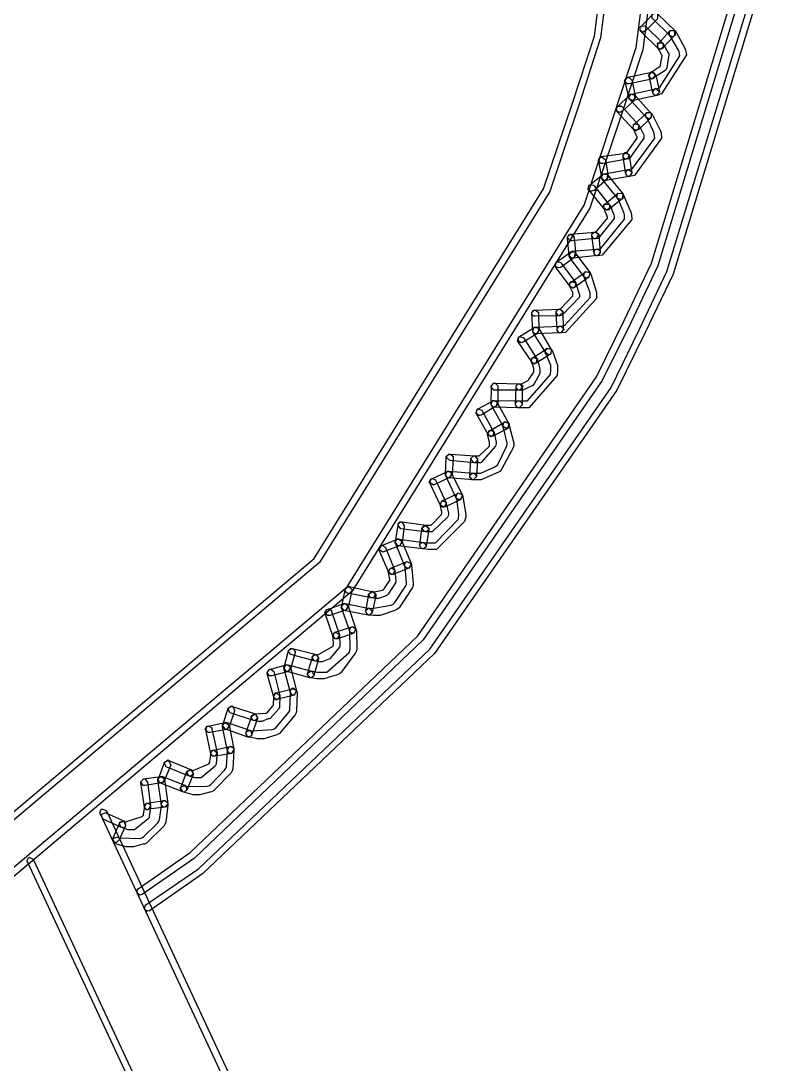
# Model space of a CAD drawing. Extents: x 0.54 to 10.46, y 0.74 to 7.76.
# Drawn here: x 9.8628 to 9.9406, y 4.4152 to 4.5242 of the extents above; entities that cross this region are included whole.
import ezdxf

# ---------------------------------------------------------------- set-up
doc = ezdxf.new("R2010")
doc.units = 0
doc.layers.get('0').update_dxf_attribs({"linetype": 'CONTINUOUS'})

msp = doc.modelspace()

# ---------------------------------------------------------------- linework, layer by layer
at = {"color": 0}
for points in [[(9.93261, 4.55946), (9.92774, 4.52115), (9.92529, 4.51378), (9.92219, 4.50461), (9.8974, 4.46463), (9.86139, 4.43425), (9.85275, 4.4299), (9.8476, 4.42736), (9.80279, 4.41444), (9.78787, 4.41444), (9.78787, 4.41444), (9.77642, 4.41444), (9.74588, 4.42068), (9.74214, 4.42188), (9.72874, 4.42632)], [(9.729, 4.42703), (9.74235, 4.42258), (9.75146, 4.41954), (9.79818, 4.41553), (9.84381, 4.42626), (9.85243, 4.43056), (9.861, 4.4349), (9.89686, 4.46506), (9.9216, 4.50493), (9.92464, 4.51406), (9.92703, 4.52138), (9.93192, 4.55946)], [(9.92806, 4.55946), (9.92333, 4.5224), (9.92101, 4.51525), (9.91803, 4.50635), (9.89399, 4.46761), (9.85906, 4.43821), (9.85069, 4.43397), (9.84571, 4.43147), (9.80231, 4.41894), (9.78787, 4.41894), (9.78787, 4.41894), (9.77675, 4.41894), (9.74718, 4.42503), (9.74354, 4.42622), (9.73058, 4.4305)], [(9.73085, 4.43115), (9.74376, 4.42686), (9.75261, 4.42393), (9.79785, 4.42008), (9.84201, 4.43039), (9.85037, 4.43457), (9.85867, 4.43875), (9.89344, 4.46804), (9.91738, 4.50662), (9.92036, 4.51546), (9.92269, 4.52257), (9.92736, 4.55946)], [(9.9406, 4.52968), (9.93088, 4.49772), (9.92796, 4.49164), (9.92503, 4.48562), (9.90597, 4.45811), (9.88178, 4.43511), (9.87625, 4.43126), (9.87625, 4.43126), (9.87608, 4.43121), (9.87608, 4.43121), (9.87608, 4.43121), (9.87597, 4.43121), (9.87576, 4.43137), (9.87576, 4.43137), (9.87571, 4.43143), (9.87582, 4.43186), (9.87587, 4.43186), (9.88135, 4.43565), (9.90549, 4.45856), (9.92443, 4.48589), (9.92736, 4.49192), (9.93024, 4.49799), (9.93994, 4.52983)]]:
    msp.add_lwpolyline(points, dxfattribs=at)
at = {"color": 9}
msp.add_lwpolyline([(9.93886, 4.53011), (9.92931, 4.49858), (9.92643, 4.49257), (9.9235, 4.4866), (9.90479, 4.45953), (9.88092, 4.43674), (9.87549, 4.43294), (9.87543, 4.43294), (9.87528, 4.43289), (9.87528, 4.43289), (9.87528, 4.43289), (9.87528, 4.43289), (9.875, 4.43306), (9.875, 4.43306), (9.87494, 4.43311), (9.875, 4.43354), (9.87506, 4.43354), (9.88049, 4.43733), (9.90424, 4.45996), (9.9229, 4.48699), (9.92578, 4.49289), (9.92865, 4.49886), (9.93815, 4.53022)], dxfattribs=at)
at = {"color": 0}
for points in [[(9.92774, 4.523), (9.92774, 4.523), (9.92751, 4.52311), (9.92751, 4.52311), (9.92746, 4.52317), (9.92746, 4.52354), (9.92751, 4.52354), (9.92876, 4.52485), (9.92876, 4.5249), (9.92919, 4.52496), (9.92925, 4.5249), (9.92925, 4.5249), (9.92925, 4.52442), (9.92925, 4.52436), (9.928, 4.52311), (9.92796, 4.52311), (9.92779, 4.523), (9.92774, 4.523)], [(9.93083, 4.52251), (9.93083, 4.52251), (9.93056, 4.52263), (9.93056, 4.52263), (9.92876, 4.52436), (9.92871, 4.52442), (9.92871, 4.52485), (9.92876, 4.52485), (9.92876, 4.5249), (9.92919, 4.52496), (9.92925, 4.5249), (9.9311, 4.52311), (9.9311, 4.52311), (9.9311, 4.52268), (9.9311, 4.52263), (9.93104, 4.52263), (9.93088, 4.52251), (9.93083, 4.52251)], [(9.92958, 4.52121), (9.92958, 4.52121), (9.92931, 4.52132), (9.92931, 4.52132), (9.92751, 4.52306), (9.92746, 4.52311), (9.92746, 4.52354), (9.92751, 4.52354), (9.92751, 4.5236), (9.92796, 4.52365), (9.928, 4.5236), (9.92985, 4.52181), (9.92985, 4.52181), (9.92985, 4.52138), (9.92985, 4.52132), (9.92979, 4.52132), (9.92964, 4.52121), (9.92958, 4.52121)], [(9.9291, 4.51639), (9.92899, 4.51639), (9.92876, 4.51665), (9.92876, 4.51665), (9.92876, 4.51676), (9.92899, 4.51708), (9.92904, 4.51708), (9.92947, 4.51719), (9.93158, 4.52051), (9.93153, 4.52094), (9.93147, 4.52111), (9.93067, 4.52246), (9.93056, 4.52257), (9.9305, 4.52263), (9.9305, 4.52306), (9.93056, 4.52306), (9.93056, 4.52311), (9.93104, 4.52317), (9.9311, 4.52311), (9.93121, 4.523), (9.93212, 4.52132), (9.93218, 4.52111), (9.93229, 4.52061), (9.92969, 4.51654), (9.92919, 4.51639), (9.92919, 4.51639), (9.9291, 4.51639), (9.9291, 4.51639)], [(9.92958, 4.52121), (9.92958, 4.52121), (9.92936, 4.52132), (9.92936, 4.52132), (9.92931, 4.52138), (9.92931, 4.52181), (9.92936, 4.52181), (9.93056, 4.52311), (9.93056, 4.52317), (9.93099, 4.52317), (9.93104, 4.52311), (9.93104, 4.52311), (9.93104, 4.52268), (9.93104, 4.52263), (9.92985, 4.52138), (9.92979, 4.52138), (9.92964, 4.52121), (9.92958, 4.52121)], [(9.92871, 4.51812), (9.9286, 4.51812), (9.92839, 4.51839), (9.92839, 4.51839), (9.92833, 4.51844), (9.9286, 4.51882), (9.92865, 4.51882), (9.92871, 4.51888), (9.92953, 4.51942), (9.92958, 4.51947), (9.92958, 4.51958), (9.92974, 4.52051), (9.92974, 4.52056), (9.92969, 4.52067), (9.92936, 4.52126), (9.92936, 4.52132), (9.92931, 4.52138), (9.92925, 4.52181), (9.92931, 4.52181), (9.92931, 4.52186), (9.92974, 4.52186), (9.92979, 4.52181), (9.92985, 4.52175), (9.93039, 4.52083), (9.93044, 4.52072), (9.93044, 4.52061), (9.93024, 4.51926), (9.93018, 4.5191), (9.93007, 4.51899), (9.92893, 4.51824), (9.92882, 4.51818), (9.92876, 4.51818), (9.92871, 4.51812), (9.92871, 4.51812)], [(9.92622, 4.51758), (9.92611, 4.51758), (9.92589, 4.51785), (9.92589, 4.51785), (9.92583, 4.5179), (9.92611, 4.51828), (9.92617, 4.51828), (9.92865, 4.51882), (9.92865, 4.51888), (9.92899, 4.51861), (9.92904, 4.51856), (9.92904, 4.51856), (9.92882, 4.51818), (9.92882, 4.51812), (9.92632, 4.51758), (9.92622, 4.51758)], [(9.92665, 4.51585), (9.92654, 4.51585), (9.92632, 4.516), (9.92632, 4.51606), (9.92589, 4.51779), (9.92583, 4.51785), (9.92611, 4.51824), (9.92617, 4.51824), (9.92617, 4.51824), (9.92626, 4.51824), (9.92626, 4.51824), (9.92632, 4.51824), (9.92654, 4.51801), (9.9266, 4.51796), (9.92697, 4.51622), (9.92697, 4.51622), (9.92676, 4.5159), (9.92671, 4.51585), (9.92665, 4.51585)], [(9.9291, 4.51639), (9.92899, 4.51639), (9.92876, 4.51665), (9.92876, 4.51665), (9.92839, 4.51839), (9.92839, 4.5185), (9.92865, 4.51882), (9.92871, 4.51882), (9.92876, 4.51882), (9.92882, 4.51882), (9.92904, 4.51856), (9.9291, 4.5185), (9.92947, 4.51676), (9.92947, 4.51671), (9.92919, 4.51644), (9.92919, 4.51639), (9.92919, 4.51639), (9.9291, 4.51639), (9.9291, 4.51639)], [(9.92665, 4.51585), (9.92654, 4.51585), (9.92632, 4.51606), (9.92632, 4.51611), (9.92626, 4.51617), (9.92649, 4.5165), (9.92654, 4.5165), (9.92904, 4.51708), (9.92904, 4.51714), (9.92942, 4.51682), (9.92947, 4.51676), (9.92947, 4.51671), (9.92919, 4.51644), (9.92919, 4.51639), (9.92671, 4.51585), (9.92665, 4.51585)], [(9.92535, 4.5146), (9.92535, 4.5146), (9.92507, 4.51471), (9.92507, 4.51471), (9.92503, 4.51476), (9.92503, 4.51519), (9.92507, 4.51519), (9.92637, 4.51644), (9.92637, 4.5165), (9.92681, 4.51644), (9.92686, 4.51639), (9.92686, 4.51639), (9.92686, 4.51594), (9.92686, 4.5159), (9.92557, 4.51471), (9.92551, 4.51471), (9.92535, 4.5146), (9.92535, 4.5146)], [(9.92833, 4.51394), (9.92833, 4.51394), (9.92811, 4.51406), (9.92811, 4.51406), (9.92637, 4.51594), (9.92632, 4.516), (9.92632, 4.51644), (9.92637, 4.51644), (9.92637, 4.5165), (9.92686, 4.51644), (9.92692, 4.51639), (9.9286, 4.51449), (9.9286, 4.51449), (9.9286, 4.51411), (9.9286, 4.51406), (9.92854, 4.51406), (9.92839, 4.51394), (9.92833, 4.51394)], [(9.92703, 4.51269), (9.92703, 4.51269), (9.92676, 4.51281), (9.92676, 4.51281), (9.92503, 4.51471), (9.92497, 4.51476), (9.92503, 4.51519), (9.92507, 4.51519), (9.92507, 4.51525), (9.92551, 4.51525), (9.92557, 4.51519), (9.92731, 4.51329), (9.92731, 4.51329), (9.92725, 4.51286), (9.92725, 4.51281), (9.92719, 4.51281), (9.92703, 4.51269), (9.92703, 4.51269)], [(9.92626, 4.50792), (9.92617, 4.50792), (9.92594, 4.50819), (9.92594, 4.50819), (9.92589, 4.50825), (9.92617, 4.50863), (9.92622, 4.50863), (9.92665, 4.50874), (9.92899, 4.51193), (9.92893, 4.51237), (9.92888, 4.51253), (9.92822, 4.51394), (9.92811, 4.51406), (9.92806, 4.51411), (9.92806, 4.51454), (9.92811, 4.51454), (9.92811, 4.5146), (9.92854, 4.5146), (9.9286, 4.51454), (9.92871, 4.51443), (9.92958, 4.51269), (9.92964, 4.51247), (9.92969, 4.51193), (9.92686, 4.50803), (9.92632, 4.50792), (9.92626, 4.50792)], [(9.92703, 4.51275), (9.92692, 4.51275), (9.92676, 4.51286), (9.92676, 4.51286), (9.92671, 4.51292), (9.92676, 4.51335), (9.92681, 4.51335), (9.92811, 4.51454), (9.92811, 4.5146), (9.92854, 4.5146), (9.9286, 4.51454), (9.9286, 4.51454), (9.9286, 4.51411), (9.9286, 4.51406), (9.92731, 4.51281), (9.92725, 4.51281), (9.92708, 4.51275), (9.92703, 4.51275)], [(9.926, 4.50971), (9.92589, 4.50971), (9.92567, 4.50993), (9.92567, 4.50999), (9.92563, 4.51004), (9.92589, 4.51042), (9.92594, 4.51042), (9.92611, 4.51047), (9.92714, 4.51193), (9.92714, 4.5121), (9.92708, 4.51215), (9.92681, 4.51275), (9.92676, 4.51281), (9.92671, 4.51286), (9.92676, 4.51335), (9.92681, 4.51335), (9.92681, 4.5134), (9.92725, 4.51335), (9.92731, 4.51329), (9.92736, 4.51324), (9.92779, 4.51232), (9.92785, 4.51221), (9.92785, 4.51193), (9.92632, 4.50976), (9.92606, 4.50971), (9.926, 4.50971)], [(9.92378, 4.50749), (9.92367, 4.50749), (9.92344, 4.50776), (9.92344, 4.50782), (9.92313, 4.5095), (9.92307, 4.50956), (9.92333, 4.50993), (9.92339, 4.50993), (9.92339, 4.50993), (9.92344, 4.50993), (9.92344, 4.50993), (9.9235, 4.50993), (9.92378, 4.50971), (9.92383, 4.50965), (9.9241, 4.50792), (9.9241, 4.50782), (9.92383, 4.50754), (9.92383, 4.50749), (9.92378, 4.50749)], [(9.92344, 4.50928), (9.92333, 4.50928), (9.92313, 4.5096), (9.92313, 4.5096), (9.92313, 4.50971), (9.92329, 4.50999), (9.92339, 4.50999), (9.92594, 4.51036), (9.926, 4.51042), (9.92632, 4.51019), (9.92632, 4.5101), (9.92632, 4.5101), (9.92611, 4.50971), (9.92606, 4.50971), (9.92356, 4.50928), (9.92344, 4.50928)], [(9.92626, 4.50792), (9.92617, 4.50792), (9.92594, 4.50819), (9.92594, 4.50819), (9.92567, 4.50993), (9.92563, 4.50999), (9.92583, 4.51036), (9.92589, 4.51036), (9.92589, 4.51036), (9.926, 4.51036), (9.926, 4.51036), (9.92606, 4.51036), (9.92632, 4.51019), (9.92632, 4.5101), (9.9266, 4.50831), (9.9266, 4.50831), (9.92637, 4.50797), (9.92632, 4.50792), (9.92626, 4.50792)], [(9.92378, 4.50749), (9.92367, 4.50749), (9.92344, 4.50776), (9.92344, 4.50782), (9.92339, 4.50786), (9.92361, 4.50819), (9.92372, 4.50819), (9.92622, 4.50863), (9.92622, 4.50863), (9.9266, 4.5084), (9.9266, 4.50831), (9.9266, 4.50831), (9.92637, 4.50792), (9.92632, 4.50792), (9.92383, 4.50749), (9.92378, 4.50749)], [(9.92236, 4.5064), (9.92225, 4.5064), (9.9221, 4.50651), (9.9221, 4.50651), (9.92204, 4.50657), (9.9221, 4.507), (9.92215, 4.507), (9.92356, 4.50814), (9.92356, 4.50819), (9.92399, 4.50814), (9.92404, 4.50808), (9.92404, 4.50808), (9.92399, 4.50765), (9.92399, 4.5076), (9.92264, 4.50646), (9.92258, 4.50646), (9.92242, 4.5064), (9.92236, 4.5064)], [(9.9254, 4.50553), (9.9254, 4.50553), (9.92507, 4.50564), (9.92507, 4.50564), (9.9235, 4.50765), (9.92344, 4.50771), (9.9235, 4.50814), (9.92356, 4.50814), (9.92356, 4.50819), (9.92399, 4.50814), (9.92404, 4.50808), (9.92567, 4.50608), (9.92567, 4.50608), (9.92563, 4.50564), (9.92563, 4.50558), (9.92557, 4.50558), (9.9254, 4.50553), (9.9254, 4.50553)], [(9.92399, 4.50439), (9.92399, 4.50439), (9.92372, 4.5045), (9.92372, 4.5045), (9.9221, 4.50651), (9.92204, 4.50657), (9.9221, 4.507), (9.92215, 4.507), (9.92215, 4.50706), (9.92258, 4.507), (9.92264, 4.50694), (9.92426, 4.50493), (9.92426, 4.50493), (9.92421, 4.5045), (9.92421, 4.50444), (9.92415, 4.50444), (9.92399, 4.50439), (9.92399, 4.50439)], [(9.92296, 4.49962), (9.92285, 4.49962), (9.92264, 4.49989), (9.92264, 4.49994), (9.92258, 4.5), (9.92279, 4.50032), (9.9229, 4.50032), (9.92333, 4.50038), (9.92583, 4.50347), (9.92583, 4.5039), (9.92578, 4.50407), (9.92518, 4.50553), (9.92507, 4.50564), (9.92503, 4.50569), (9.92507, 4.50613), (9.92513, 4.50613), (9.92513, 4.50618), (9.92557, 4.50613), (9.92563, 4.50608), (9.92572, 4.50597), (9.92649, 4.50418), (9.92654, 4.50396), (9.9266, 4.50342), (9.9235, 4.49972), (9.92301, 4.49962), (9.92296, 4.49962)], [(9.92399, 4.50439), (9.92399, 4.50439), (9.92372, 4.50456), (9.92372, 4.50456), (9.92367, 4.50461), (9.92372, 4.50504), (9.92378, 4.50504), (9.92513, 4.50613), (9.92513, 4.50618), (9.92557, 4.50613), (9.92563, 4.50608), (9.92563, 4.50608), (9.92557, 4.50564), (9.92557, 4.50558), (9.92421, 4.5045), (9.92415, 4.5045), (9.92399, 4.50439), (9.92399, 4.50439)], [(9.92275, 4.50142), (9.92264, 4.50142), (9.92242, 4.50168), (9.92242, 4.50174), (9.92242, 4.50185), (9.92258, 4.50211), (9.92269, 4.50211), (9.9229, 4.50217), (9.92404, 4.50358), (9.92404, 4.50375), (9.92399, 4.50385), (9.92372, 4.50444), (9.92372, 4.5045), (9.92367, 4.50456), (9.92367, 4.50499), (9.92372, 4.50499), (9.92372, 4.50504), (9.92421, 4.50499), (9.92426, 4.50493), (9.92432, 4.50489), (9.92469, 4.5039), (9.92475, 4.50379), (9.92475, 4.50353), (9.92307, 4.50146), (9.92279, 4.50142), (9.92275, 4.50142)], [(9.92025, 4.50119), (9.92014, 4.50119), (9.91986, 4.50151), (9.91986, 4.50151), (9.91986, 4.50163), (9.92014, 4.5019), (9.92019, 4.5019), (9.92275, 4.50211), (9.92279, 4.50211), (9.92307, 4.50196), (9.92307, 4.50185), (9.92307, 4.50179), (9.92285, 4.50146), (9.92279, 4.50146), (9.92025, 4.50119)], [(9.92042, 4.4994), (9.92031, 4.4994), (9.92003, 4.49968), (9.92003, 4.49968), (9.91986, 4.50146), (9.91986, 4.50157), (9.92008, 4.50185), (9.92019, 4.50185), (9.92025, 4.50185), (9.92057, 4.50163), (9.92057, 4.50151), (9.92074, 4.49972), (9.92074, 4.49968), (9.92046, 4.4994), (9.92042, 4.4994)], [(9.92296, 4.49962), (9.92285, 4.49962), (9.92264, 4.49989), (9.92264, 4.49994), (9.92242, 4.50174), (9.92242, 4.50185), (9.92264, 4.50211), (9.92275, 4.50211), (9.92279, 4.50211), (9.92313, 4.50185), (9.92313, 4.50174), (9.92329, 4.5), (9.92329, 4.49994), (9.92301, 4.49968), (9.92301, 4.49962), (9.92296, 4.49962)], [(9.91894, 4.49837), (9.91894, 4.49837), (9.91868, 4.49849), (9.91868, 4.49849), (9.91862, 4.49854), (9.91868, 4.49897), (9.91872, 4.49897), (9.92019, 4.5), (9.92019, 4.50006), (9.92062, 4.5), (9.92068, 4.49994), (9.92068, 4.49994), (9.92057, 4.49951), (9.92057, 4.49946), (9.91917, 4.49843), (9.91911, 4.49843), (9.91894, 4.49837), (9.91894, 4.49837)], [(9.92042, 4.4994), (9.92031, 4.4994), (9.92008, 4.49962), (9.92008, 4.49968), (9.92003, 4.49972), (9.92031, 4.50011), (9.92036, 4.50011), (9.9229, 4.50032), (9.92296, 4.50032), (9.92301, 4.50032), (9.92329, 4.50017), (9.92329, 4.50006), (9.92329, 4.5), (9.92307, 4.49968), (9.92301, 4.49968), (9.92046, 4.4994), (9.92042, 4.4994)], [(9.92193, 4.49729), (9.92182, 4.49729), (9.9216, 4.49744), (9.9216, 4.49744), (9.92008, 4.49951), (9.92003, 4.49957), (9.92014, 4.5), (9.92019, 4.5), (9.92019, 4.50006), (9.92062, 4.5), (9.92068, 4.49994), (9.92219, 4.49789), (9.92219, 4.49789), (9.9221, 4.49744), (9.9221, 4.4974), (9.92204, 4.4974), (9.92193, 4.49729), (9.92193, 4.49729)], [(9.92042, 4.49625), (9.92042, 4.49625), (9.92014, 4.49642), (9.92014, 4.49642), (9.91862, 4.49849), (9.91857, 4.49854), (9.91868, 4.49897), (9.91872, 4.49897), (9.91872, 4.49903), (9.91917, 4.49892), (9.91922, 4.49886), (9.92074, 4.49681), (9.92074, 4.49681), (9.92062, 4.49636), (9.92062, 4.49631), (9.92062, 4.49631), (9.92046, 4.49625), (9.92042, 4.49625)], [(9.91911, 4.4916), (9.919, 4.4916), (9.91878, 4.49186), (9.91878, 4.49192), (9.91878, 4.49203), (9.919, 4.49229), (9.91911, 4.49229), (9.91954, 4.49235), (9.92225, 4.49528), (9.92225, 4.49571), (9.92219, 4.49588), (9.92165, 4.49735), (9.9216, 4.49744), (9.92156, 4.4975), (9.92165, 4.49794), (9.92171, 4.49794), (9.92171, 4.49799), (9.92215, 4.49794), (9.92219, 4.49789), (9.92231, 4.49772), (9.92285, 4.49593), (9.9229, 4.49571), (9.9229, 4.49517), (9.91965, 4.49164), (9.91911, 4.4916)], [(9.92046, 4.49625), (9.92046, 4.49625), (9.92014, 4.49642), (9.92014, 4.49642), (9.92008, 4.49647), (9.92019, 4.4969), (9.92025, 4.4969), (9.92171, 4.49794), (9.92171, 4.49799), (9.92215, 4.49789), (9.92219, 4.49783), (9.92219, 4.49783), (9.9221, 4.49744), (9.9221, 4.4974), (9.92062, 4.49636), (9.92057, 4.49636), (9.92046, 4.49625), (9.92046, 4.49625)], [(9.91906, 4.49338), (9.91894, 4.49338), (9.91868, 4.49371), (9.91868, 4.49371), (9.91868, 4.49382), (9.91889, 4.49408), (9.919, 4.49408), (9.91917, 4.49414), (9.92042, 4.49544), (9.92042, 4.49561), (9.92042, 4.49582), (9.92014, 4.49636), (9.92014, 4.49642), (9.92008, 4.49647), (9.92014, 4.4969), (9.92019, 4.4969), (9.92025, 4.49696), (9.92062, 4.49685), (9.92068, 4.49681), (9.92074, 4.49675), (9.92106, 4.49576), (9.92111, 4.49561), (9.92111, 4.49533), (9.91932, 4.49343), (9.91906, 4.49338)], [(9.91644, 4.49333), (9.91635, 4.49333), (9.91613, 4.49354), (9.91613, 4.4936), (9.91613, 4.49371), (9.91635, 4.49397), (9.91644, 4.49397), (9.91906, 4.49408), (9.91911, 4.49408), (9.91938, 4.49387), (9.91938, 4.49376), (9.91938, 4.49371), (9.91906, 4.49343), (9.91906, 4.49338), (9.9165, 4.49333), (9.91644, 4.49333)], [(9.91656, 4.49149), (9.91644, 4.49149), (9.91624, 4.49175), (9.91624, 4.49181), (9.91613, 4.4936), (9.91613, 4.49371), (9.91639, 4.49397), (9.9165, 4.49397), (9.91656, 4.49397), (9.91683, 4.49371), (9.91683, 4.4936), (9.91689, 4.49186), (9.91689, 4.49181), (9.91661, 4.49149), (9.91656, 4.49149)], [(9.91911, 4.4916), (9.919, 4.4916), (9.91878, 4.49186), (9.91878, 4.49192), (9.91868, 4.49371), (9.91868, 4.49382), (9.91894, 4.49408), (9.91906, 4.49408), (9.91911, 4.49408), (9.91938, 4.49382), (9.91938, 4.49371), (9.91943, 4.49197), (9.91943, 4.49192), (9.91917, 4.4916), (9.91911, 4.4916)], [(9.91504, 4.49056), (9.91504, 4.49056), (9.91476, 4.49072), (9.91476, 4.49072), (9.91471, 4.49078), (9.91482, 4.49121), (9.91487, 4.49121), (9.91639, 4.49214), (9.91639, 4.49219), (9.91683, 4.49208), (9.91689, 4.49203), (9.91689, 4.49203), (9.91678, 4.4916), (9.91672, 4.49154), (9.91525, 4.49061), (9.91521, 4.49061), (9.91504, 4.49056), (9.91504, 4.49056)], [(9.91656, 4.49149), (9.91644, 4.49149), (9.91624, 4.49175), (9.91624, 4.49181), (9.91624, 4.49192), (9.91644, 4.49219), (9.91656, 4.49219), (9.91911, 4.49229), (9.91917, 4.49229), (9.91943, 4.49203), (9.91949, 4.49197), (9.91949, 4.49192), (9.91917, 4.4916), (9.91911, 4.4916), (9.91656, 4.49149)], [(9.91792, 4.48931), (9.91792, 4.48931), (9.91764, 4.48947), (9.91764, 4.48947), (9.91629, 4.49164), (9.91624, 4.49169), (9.91635, 4.49214), (9.91639, 4.49214), (9.91639, 4.49219), (9.91683, 4.49208), (9.91689, 4.49203), (9.91818, 4.48986), (9.91818, 4.48986), (9.91812, 4.48942), (9.91812, 4.48936), (9.91808, 4.48936), (9.91792, 4.48931), (9.91792, 4.48931)], [(9.91639, 4.48833), (9.91639, 4.48833), (9.91613, 4.48856), (9.91613, 4.48856), (9.91471, 4.49067), (9.91465, 4.49072), (9.91476, 4.49115), (9.91482, 4.49115), (9.91482, 4.49121), (9.91525, 4.4911), (9.91531, 4.49104), (9.91667, 4.48888), (9.91667, 4.48888), (9.91661, 4.4885), (9.91661, 4.48844), (9.91656, 4.48844), (9.91639, 4.48833), (9.91639, 4.48833)], [(9.91487, 4.48378), (9.91476, 4.48378), (9.91465, 4.48378), (9.91444, 4.48406), (9.91444, 4.4841), (9.91444, 4.48421), (9.91465, 4.48449), (9.91476, 4.48449), (9.91487, 4.48449), (9.91569, 4.48449), (9.91808, 4.48725), (9.91812, 4.48768), (9.91812, 4.48817), (9.91764, 4.48936), (9.91758, 4.48947), (9.91754, 4.48953), (9.91764, 4.48996), (9.91769, 4.48996), (9.91775, 4.49001), (9.91812, 4.4899), (9.91818, 4.48986), (9.91829, 4.48969), (9.91883, 4.48822), (9.91883, 4.48768), (9.91878, 4.48714), (9.91585, 4.48378), (9.91487, 4.48378)], [(9.91639, 4.48839), (9.91639, 4.48839), (9.91613, 4.4885), (9.91613, 4.4885), (9.91607, 4.48856), (9.91618, 4.48899), (9.91624, 4.48899), (9.91775, 4.48996), (9.91775, 4.49001), (9.91812, 4.4899), (9.91818, 4.48986), (9.91818, 4.48986), (9.91812, 4.48942), (9.91808, 4.48936), (9.91661, 4.48844), (9.91656, 4.48844), (9.91639, 4.48839), (9.91639, 4.48839)], [(9.91487, 4.48562), (9.91482, 4.48562), (9.91471, 4.48562), (9.9145, 4.48589), (9.9145, 4.48594), (9.9145, 4.48606), (9.91471, 4.48628), (9.91482, 4.48628), (9.91487, 4.48628), (9.9151, 4.48628), (9.91581, 4.48665), (9.91585, 4.48671), (9.9159, 4.48682), (9.91635, 4.48747), (9.91635, 4.48768), (9.91635, 4.4879), (9.91613, 4.4885), (9.91613, 4.48856), (9.91607, 4.48861), (9.91618, 4.48899), (9.91624, 4.48899), (9.91624, 4.48904), (9.91667, 4.48893), (9.91672, 4.48888), (9.91672, 4.48882), (9.91699, 4.48779), (9.91699, 4.48768), (9.91699, 4.48736), (9.91644, 4.48633), (9.91635, 4.48622), (9.91624, 4.48611), (9.91521, 4.48562), (9.91487, 4.48562)], [(9.91222, 4.48383), (9.91211, 4.48383), (9.91189, 4.4841), (9.91189, 4.48415), (9.91194, 4.48594), (9.91194, 4.48606), (9.91217, 4.48633), (9.91228, 4.48633), (9.91233, 4.48633), (9.9126, 4.48606), (9.9126, 4.48594), (9.9126, 4.48415), (9.9126, 4.4841), (9.91228, 4.48383), (9.91222, 4.48383)], [(9.91482, 4.48562), (9.91228, 4.48562), (9.91217, 4.48562), (9.91189, 4.48594), (9.91189, 4.486), (9.91189, 4.48606), (9.91217, 4.48633), (9.91228, 4.48633), (9.91482, 4.48628), (9.91487, 4.48628), (9.91521, 4.48606), (9.91521, 4.48594), (9.91515, 4.48589), (9.91487, 4.48562), (9.91482, 4.48562)], [(9.91476, 4.48378), (9.91465, 4.48378), (9.91444, 4.48406), (9.91444, 4.4841), (9.9145, 4.48594), (9.9145, 4.48606), (9.91471, 4.48628), (9.91482, 4.48628), (9.91487, 4.48628), (9.91493, 4.48628), (9.91515, 4.48589), (9.91515, 4.48583), (9.91515, 4.4841), (9.91515, 4.48406), (9.91482, 4.48378), (9.91476, 4.48378)], [(9.91069, 4.48296), (9.9106, 4.48296), (9.91038, 4.48318), (9.91038, 4.48318), (9.91032, 4.48324), (9.91049, 4.48367), (9.91054, 4.48367), (9.91211, 4.48449), (9.91211, 4.48454), (9.91249, 4.48443), (9.91254, 4.48438), (9.91254, 4.48438), (9.91243, 4.48394), (9.91237, 4.48389), (9.91086, 4.48301), (9.91086, 4.48301), (9.91069, 4.48296), (9.91069, 4.48296)], [(9.91347, 4.48161), (9.91347, 4.48161), (9.91319, 4.48178), (9.91319, 4.48178), (9.91194, 4.484), (9.91189, 4.48406), (9.912, 4.48449), (9.91206, 4.48449), (9.91211, 4.48454), (9.91249, 4.48438), (9.91254, 4.48432), (9.91374, 4.4821), (9.91374, 4.4821), (9.91363, 4.48172), (9.91363, 4.48167), (9.91357, 4.48167), (9.91347, 4.48161), (9.91347, 4.48161)], [(9.91476, 4.48378), (9.91222, 4.48383), (9.91211, 4.48383), (9.91189, 4.4841), (9.91189, 4.48415), (9.91189, 4.48426), (9.91211, 4.48454), (9.91222, 4.48454), (9.91228, 4.48454), (9.91482, 4.48449), (9.91487, 4.48449), (9.91515, 4.48421), (9.91515, 4.4841), (9.91515, 4.48406), (9.91482, 4.48378), (9.91476, 4.48378)], [(9.91189, 4.48074), (9.91189, 4.48074), (9.91163, 4.4809), (9.91163, 4.4809), (9.91038, 4.48313), (9.91032, 4.48318), (9.91043, 4.48361), (9.91049, 4.48361), (9.91049, 4.48367), (9.91092, 4.48351), (9.91097, 4.48346), (9.91217, 4.48122), (9.91217, 4.48122), (9.91206, 4.48085), (9.91206, 4.48079), (9.912, 4.48079), (9.91189, 4.48074), (9.91189, 4.48074)], [(9.91032, 4.47624), (9.91032, 4.47624), (9.91004, 4.47624), (9.91, 4.47624), (9.90994, 4.47629), (9.90967, 4.47657), (9.90967, 4.47661), (9.90967, 4.47672), (9.90994, 4.47694), (9.91004, 4.47694), (9.91004, 4.47694), (9.91032, 4.47694), (9.91032, 4.47694), (9.91081, 4.47694), (9.91228, 4.4776), (9.91243, 4.47771), (9.9126, 4.47786), (9.91351, 4.47971), (9.91357, 4.47993), (9.91357, 4.48008), (9.91319, 4.48167), (9.91314, 4.48178), (9.91308, 4.48182), (9.91325, 4.48226), (9.91331, 4.48226), (9.91331, 4.48232), (9.91368, 4.48215), (9.91374, 4.4821), (9.91379, 4.48193), (9.91428, 4.48008), (9.91428, 4.47987), (9.91422, 4.47965), (9.91303, 4.47738), (9.91287, 4.47715), (9.91265, 4.47706), (9.91086, 4.47624), (9.91032, 4.47624)], [(9.91189, 4.48074), (9.91189, 4.48074), (9.91163, 4.48096), (9.91163, 4.48096), (9.91157, 4.48101), (9.91174, 4.48139), (9.91178, 4.48139), (9.91331, 4.48226), (9.91331, 4.48232), (9.91374, 4.48215), (9.91379, 4.4821), (9.91379, 4.4821), (9.91363, 4.48167), (9.91363, 4.48161), (9.91206, 4.48079), (9.91206, 4.48079), (9.91189, 4.48074), (9.91189, 4.48074)], [(9.91032, 4.47803), (9.91032, 4.47803), (9.9101, 4.47803), (9.9101, 4.47803), (9.91004, 4.47808), (9.90978, 4.4784), (9.90983, 4.4784), (9.90983, 4.47851), (9.91004, 4.47874), (9.91015, 4.47874), (9.91015, 4.47874), (9.91032, 4.47874), (9.91032, 4.47874), (9.91064, 4.47874), (9.91174, 4.47976), (9.91174, 4.48008), (9.91174, 4.48019), (9.91157, 4.48085), (9.91157, 4.4809), (9.91151, 4.48096), (9.91168, 4.48139), (9.91174, 4.48139), (9.91174, 4.48144), (9.91217, 4.48128), (9.91222, 4.48122), (9.91222, 4.48118), (9.91243, 4.48014), (9.91243, 4.48004), (9.91237, 4.47976), (9.91081, 4.47803), (9.91032, 4.47803)], [(9.90744, 4.47646), (9.90733, 4.47646), (9.90712, 4.47678), (9.90712, 4.47683), (9.90722, 4.47857), (9.90722, 4.47868), (9.9075, 4.47894), (9.90761, 4.47894), (9.90767, 4.47894), (9.90793, 4.47868), (9.90793, 4.47857), (9.90782, 4.47678), (9.90776, 4.47678), (9.9075, 4.47646), (9.90744, 4.47646)], [(9.91015, 4.47803), (9.9101, 4.47803), (9.90761, 4.47825), (9.90756, 4.47831), (9.90722, 4.47863), (9.90728, 4.47863), (9.90728, 4.47874), (9.9075, 4.47894), (9.90761, 4.47894), (9.90767, 4.47894), (9.91015, 4.47874), (9.91021, 4.47874), (9.91049, 4.4784), (9.91049, 4.47835), (9.91049, 4.47831), (9.91021, 4.47803), (9.91015, 4.47803)], [(9.91, 4.47624), (9.90989, 4.47624), (9.90967, 4.47657), (9.90967, 4.47661), (9.90978, 4.47835), (9.90978, 4.47846), (9.91004, 4.47874), (9.91015, 4.47874), (9.91021, 4.47874), (9.91049, 4.47846), (9.91049, 4.47835), (9.91038, 4.47657), (9.91032, 4.47657), (9.91004, 4.47624), (9.91, 4.47624)], [(9.90588, 4.47569), (9.90588, 4.47569), (9.90554, 4.47592), (9.90554, 4.47592), (9.90549, 4.47597), (9.90565, 4.47635), (9.90571, 4.47635), (9.90733, 4.47711), (9.90733, 4.47715), (9.90771, 4.477), (9.90776, 4.47694), (9.90776, 4.47694), (9.90767, 4.47657), (9.90761, 4.47651), (9.90603, 4.47575), (9.90597, 4.47575), (9.90588, 4.47569), (9.90588, 4.47569)], [(9.90858, 4.47418), (9.90847, 4.47418), (9.90826, 4.47433), (9.90826, 4.47433), (9.90717, 4.47667), (9.90712, 4.47672), (9.90728, 4.47711), (9.90733, 4.47711), (9.90739, 4.47715), (9.90771, 4.477), (9.90776, 4.47694), (9.90886, 4.47467), (9.90886, 4.47461), (9.90875, 4.47424), (9.90875, 4.47418), (9.90875, 4.47418), (9.90858, 4.47418), (9.90858, 4.47418)], [(9.91, 4.47624), (9.90744, 4.47646), (9.90733, 4.47646), (9.90712, 4.47678), (9.90712, 4.47683), (9.90712, 4.47689), (9.90733, 4.47715), (9.90744, 4.47715), (9.9075, 4.47715), (9.91004, 4.47694), (9.9101, 4.47694), (9.91038, 4.47667), (9.91038, 4.47657), (9.91032, 4.47657), (9.91004, 4.47624), (9.91, 4.47624)], [(9.9069, 4.47336), (9.9069, 4.47336), (9.90662, 4.47358), (9.90662, 4.47358), (9.90549, 4.47592), (9.90543, 4.47597), (9.9056, 4.47635), (9.90565, 4.47635), (9.90571, 4.4764), (9.90608, 4.47624), (9.90614, 4.47618), (9.90722, 4.47385), (9.90722, 4.47385), (9.90707, 4.47347), (9.90707, 4.47342), (9.90701, 4.47342), (9.9069, 4.47336), (9.9069, 4.47336)], [(9.90528, 4.46897), (9.90528, 4.46897), (9.90483, 4.46903), (9.90474, 4.46903), (9.90468, 4.46907), (9.9044, 4.4694), (9.90446, 4.4694), (9.90446, 4.46951), (9.90468, 4.46972), (9.90479, 4.46972), (9.90483, 4.46972), (9.90483, 4.46972), (9.90528, 4.46967), (9.90528, 4.46967), (9.90608, 4.46967), (9.90847, 4.47211), (9.90853, 4.4725), (9.90853, 4.47265), (9.90831, 4.47424), (9.90826, 4.47433), (9.90821, 4.47439), (9.90836, 4.47483), (9.90842, 4.47483), (9.90842, 4.47488), (9.90886, 4.47472), (9.9089, 4.47467), (9.90896, 4.4745), (9.90924, 4.4726), (9.90924, 4.47239), (9.90912, 4.4719), (9.90619, 4.46897), (9.90528, 4.46897)], [(9.90696, 4.47342), (9.90696, 4.47342), (9.90668, 4.47358), (9.90668, 4.47358), (9.90662, 4.47364), (9.90674, 4.47407), (9.90679, 4.47407), (9.90842, 4.47483), (9.90842, 4.47488), (9.90886, 4.47472), (9.9089, 4.47467), (9.9089, 4.47461), (9.90875, 4.47424), (9.90875, 4.47418), (9.90712, 4.47342), (9.90712, 4.47342), (9.90696, 4.47342), (9.90696, 4.47342)], [(9.90528, 4.47081), (9.90528, 4.47081), (9.90506, 4.47081), (9.905, 4.47081), (9.90494, 4.47086), (9.90468, 4.47119), (9.90474, 4.47119), (9.90474, 4.47131), (9.90494, 4.47151), (9.90506, 4.47151), (9.90506, 4.47151), (9.90533, 4.47151), (9.90533, 4.47151), (9.90565, 4.47151), (9.90668, 4.4726), (9.90674, 4.47276), (9.90674, 4.47287), (9.90662, 4.47353), (9.90662, 4.47358), (9.90657, 4.47364), (9.90674, 4.47401), (9.90679, 4.47401), (9.90679, 4.47407), (9.90717, 4.4739), (9.90722, 4.47385), (9.90722, 4.47379), (9.90744, 4.47276), (9.90744, 4.47265), (9.90739, 4.47239), (9.90576, 4.47081), (9.90528, 4.47081)], [(9.90224, 4.46935), (9.90218, 4.46935), (9.90213, 4.4694), (9.90192, 4.46972), (9.90192, 4.46978), (9.90218, 4.47151), (9.90218, 4.47163), (9.9024, 4.47185), (9.9025, 4.47185), (9.90256, 4.47185), (9.90256, 4.47185), (9.90283, 4.47146), (9.90283, 4.4714), (9.90261, 4.46967), (9.90256, 4.46967), (9.90229, 4.46935), (9.90224, 4.46935)], [(9.90506, 4.47081), (9.905, 4.47081), (9.90246, 4.47114), (9.9024, 4.47119), (9.90218, 4.47151), (9.90218, 4.47157), (9.90218, 4.47168), (9.9024, 4.47185), (9.9025, 4.47185), (9.90256, 4.47185), (9.90511, 4.47151), (9.90511, 4.47151), (9.90539, 4.47119), (9.90539, 4.47108), (9.90539, 4.47103), (9.90511, 4.47081), (9.90506, 4.47081)], [(9.90479, 4.46903), (9.90474, 4.46903), (9.90468, 4.46907), (9.9044, 4.4694), (9.90446, 4.4694), (9.90468, 4.47114), (9.90468, 4.47119), (9.90494, 4.47146), (9.90506, 4.47146), (9.90511, 4.47146), (9.90539, 4.47114), (9.90539, 4.47108), (9.90511, 4.46929), (9.90511, 4.46924), (9.90483, 4.46903), (9.90479, 4.46903)], [(9.90153, 4.46636), (9.90153, 4.46636), (9.90121, 4.46658), (9.90121, 4.46658), (9.90022, 4.46892), (9.90018, 4.46897), (9.90039, 4.4694), (9.90044, 4.4694), (9.9005, 4.46946), (9.90082, 4.46924), (9.90087, 4.46918), (9.90186, 4.46679), (9.90186, 4.46679), (9.90169, 4.46642), (9.90169, 4.46636), (9.90169, 4.46636), (9.90153, 4.46636), (9.90153, 4.46636)], [(9.90061, 4.46869), (9.90061, 4.46869), (9.90028, 4.46892), (9.90028, 4.46892), (9.90022, 4.46897), (9.90044, 4.4694), (9.9005, 4.4694), (9.90213, 4.47006), (9.90213, 4.47011), (9.90256, 4.46989), (9.90261, 4.46983), (9.90261, 4.46983), (9.9024, 4.46946), (9.9024, 4.4694), (9.90076, 4.46875), (9.90072, 4.46875), (9.90061, 4.46869), (9.90061, 4.46869)], [(9.90321, 4.46701), (9.9031, 4.46701), (9.90289, 4.46724), (9.90289, 4.46724), (9.90192, 4.46962), (9.90186, 4.46967), (9.90207, 4.47006), (9.90213, 4.47006), (9.90218, 4.47011), (9.9025, 4.46989), (9.90256, 4.46983), (9.90354, 4.4675), (9.90354, 4.46744), (9.90338, 4.46707), (9.90338, 4.46701), (9.90338, 4.46701), (9.90321, 4.46701), (9.90321, 4.46701)], [(9.90479, 4.46903), (9.90474, 4.46903), (9.90218, 4.46935), (9.90213, 4.4694), (9.90192, 4.46972), (9.90192, 4.46978), (9.90192, 4.46983), (9.90213, 4.47006), (9.90224, 4.47006), (9.90229, 4.47006), (9.90483, 4.46972), (9.90489, 4.46972), (9.90511, 4.46935), (9.90511, 4.46929), (9.90511, 4.46924), (9.90483, 4.46903), (9.90479, 4.46903)], [(9.89985, 4.46208), (9.89963, 4.46208), (9.89914, 4.46213), (9.89908, 4.46213), (9.89903, 4.46218), (9.89876, 4.46251), (9.89882, 4.46251), (9.89882, 4.46257), (9.89914, 4.46289), (9.89919, 4.46283), (9.89942, 4.46283), (9.90147, 4.46317), (9.90169, 4.46326), (9.90186, 4.46343), (9.903, 4.46517), (9.90306, 4.46533), (9.90306, 4.4655), (9.90294, 4.46712), (9.90289, 4.46724), (9.90283, 4.46729), (9.903, 4.46767), (9.90306, 4.46767), (9.9031, 4.46772), (9.90349, 4.46756), (9.90354, 4.4675), (9.9036, 4.46733), (9.90375, 4.46544), (9.90375, 4.46522), (9.90369, 4.465), (9.90229, 4.46289), (9.90207, 4.46272), (9.90186, 4.46262), (9.90033, 4.46208), (9.89985, 4.46208)], [(9.89985, 4.46386), (9.89985, 4.46386), (9.89942, 4.46392), (9.89942, 4.46392), (9.89931, 4.46392), (9.89908, 4.46431), (9.89914, 4.46431), (9.89914, 4.46436), (9.89953, 4.46463), (9.89958, 4.46457), (9.89968, 4.46457), (9.90056, 4.46474), (9.90067, 4.46479), (9.90072, 4.46485), (9.90126, 4.46565), (9.90132, 4.46571), (9.90132, 4.46582), (9.90121, 4.46647), (9.90121, 4.46653), (9.90115, 4.46658), (9.90136, 4.46701), (9.90142, 4.46701), (9.90142, 4.46707), (9.90181, 4.46685), (9.90186, 4.46679), (9.90186, 4.46674), (9.90196, 4.46571), (9.90196, 4.4656), (9.90192, 4.4655), (9.90115, 4.46431), (9.90104, 4.46419), (9.90093, 4.46414), (9.90013, 4.46386), (9.89985, 4.46386)], [(9.90158, 4.46636), (9.90147, 4.46636), (9.90126, 4.46658), (9.90126, 4.46658), (9.90121, 4.46664), (9.90136, 4.46701), (9.90142, 4.46701), (9.90306, 4.46767), (9.9031, 4.46772), (9.90349, 4.46756), (9.90354, 4.4675), (9.90354, 4.46744), (9.90338, 4.46712), (9.90338, 4.46707), (9.90169, 4.46636), (9.90169, 4.46636), (9.90158, 4.46636), (9.90158, 4.46636)], [(9.89665, 4.46262), (9.89654, 4.46262), (9.89649, 4.46268), (9.89626, 4.463), (9.89632, 4.46306), (9.89665, 4.46474), (9.89665, 4.46485), (9.89686, 4.46506), (9.89697, 4.46506), (9.89703, 4.46506), (9.89708, 4.46506), (9.89735, 4.46479), (9.89735, 4.46468), (9.89697, 4.46289), (9.89692, 4.46289), (9.89671, 4.46262), (9.89665, 4.46262)], [(9.89953, 4.46392), (9.89942, 4.46392), (9.89692, 4.46442), (9.89681, 4.46442), (9.89665, 4.46474), (9.89665, 4.46479), (9.89665, 4.46485), (9.89703, 4.46517), (9.89708, 4.46511), (9.89958, 4.46457), (9.89963, 4.46457), (9.89985, 4.46431), (9.89985, 4.46419), (9.89979, 4.46419), (9.89958, 4.46392), (9.89953, 4.46392)], [(9.89914, 4.46213), (9.89914, 4.46213), (9.89908, 4.46213), (9.89908, 4.46213), (9.89903, 4.46218), (9.89876, 4.46251), (9.89882, 4.46251), (9.89914, 4.46431), (9.89914, 4.46436), (9.89947, 4.46457), (9.89947, 4.46457), (9.89947, 4.46457), (9.89953, 4.46457), (9.89958, 4.46451), (9.89963, 4.46451), (9.89985, 4.46419), (9.89985, 4.46414), (9.89947, 4.4624), (9.89947, 4.46235), (9.89919, 4.46213), (9.89914, 4.46213)], [(9.89572, 4.45964), (9.89561, 4.45964), (9.8954, 4.45985), (9.8954, 4.45985), (9.89458, 4.46229), (9.89453, 4.46235), (9.89475, 4.46272), (9.89481, 4.46272), (9.89486, 4.46278), (9.89524, 4.46262), (9.89524, 4.46251), (9.89606, 4.46007), (9.89606, 4.46007), (9.89583, 4.45969), (9.89583, 4.45964), (9.89583, 4.45964), (9.89572, 4.45964), (9.89572, 4.45964)], [(9.89497, 4.46208), (9.89486, 4.46208), (9.89464, 4.46229), (9.89464, 4.46229), (9.89458, 4.46235), (9.89475, 4.46272), (9.89481, 4.46272), (9.89654, 4.46332), (9.89665, 4.46332), (9.89692, 4.46311), (9.89697, 4.46306), (9.89697, 4.46306), (9.89675, 4.46272), (9.89675, 4.46268), (9.89507, 4.46208), (9.89507, 4.46208), (9.89497, 4.46208), (9.89497, 4.46208)], [(9.89746, 4.46024), (9.89735, 4.46024), (9.89714, 4.46039), (9.89714, 4.46044), (9.89632, 4.46283), (9.89626, 4.46289), (9.89649, 4.46332), (9.89654, 4.46332), (9.89665, 4.46332), (9.89692, 4.46311), (9.89697, 4.46306), (9.89779, 4.46067), (9.89779, 4.46067), (9.89757, 4.46029), (9.89757, 4.46024), (9.89757, 4.46024), (9.89746, 4.46024), (9.89746, 4.46024)], [(9.89914, 4.46213), (9.89914, 4.46213), (9.89908, 4.46213), (9.89908, 4.46213), (9.89654, 4.46262), (9.89649, 4.46268), (9.89626, 4.463), (9.89632, 4.46306), (9.89632, 4.46317), (9.8966, 4.46332), (9.89671, 4.46332), (9.89919, 4.46283), (9.89925, 4.46283), (9.89947, 4.46246), (9.89947, 4.4624), (9.89947, 4.46235), (9.89919, 4.46213), (9.89914, 4.46213)], [(9.89399, 4.45546), (9.89372, 4.45546), (9.89307, 4.45557), (9.89301, 4.45557), (9.89296, 4.45562), (9.89268, 4.456), (9.89274, 4.456), (9.89274, 4.45606), (9.89307, 4.45628), (9.89307, 4.45628), (9.89307, 4.45628), (9.89318, 4.45628), (9.89318, 4.45628), (9.89324, 4.45628), (9.89378, 4.45617), (9.89399, 4.45617), (9.89475, 4.45617), (9.89708, 4.45822), (9.89719, 4.45856), (9.89719, 4.45871), (9.89714, 4.46029), (9.89714, 4.46044), (9.89708, 4.4605), (9.89729, 4.46089), (9.89735, 4.46089), (9.89746, 4.46089), (9.89774, 4.46072), (9.89779, 4.46067), (9.89785, 4.4605), (9.89789, 4.45861), (9.89785, 4.45839), (9.89774, 4.45817), (9.89621, 4.45611), (9.896, 4.45594), (9.89583, 4.45589), (9.89442, 4.45546), (9.89399, 4.45546)], [(9.89578, 4.45964), (9.89567, 4.45964), (9.89546, 4.4599), (9.89546, 4.4599), (9.8954, 4.45996), (9.89556, 4.46035), (9.89561, 4.46035), (9.89735, 4.46089), (9.89735, 4.46094), (9.89774, 4.46072), (9.89779, 4.46067), (9.89779, 4.46067), (9.89757, 4.46029), (9.89757, 4.46024), (9.89589, 4.45964), (9.89589, 4.45964), (9.89578, 4.45964), (9.89578, 4.45964)], [(9.89404, 4.45725), (9.89388, 4.45725), (9.8935, 4.45736), (9.89344, 4.45736), (9.89339, 4.45742), (9.89318, 4.45774), (9.89324, 4.45774), (9.89324, 4.45785), (9.89356, 4.45806), (9.89367, 4.45801), (9.89382, 4.45796), (9.8954, 4.45888), (9.89546, 4.45904), (9.89546, 4.45904), (9.8954, 4.45979), (9.8954, 4.45985), (9.89535, 4.4599), (9.89556, 4.46029), (9.89561, 4.46029), (9.89561, 4.46035), (9.896, 4.46013), (9.89606, 4.46007), (9.89606, 4.46001), (9.89611, 4.45899), (9.89611, 4.45888), (9.89606, 4.45876), (9.89518, 4.45768), (9.89507, 4.45757), (9.89497, 4.45751), (9.89426, 4.45725), (9.89404, 4.45725)], [(9.89063, 4.45622), (9.89063, 4.45622), (9.89051, 4.45622), (9.89051, 4.45622), (9.89046, 4.45628), (9.89025, 4.45665), (9.89031, 4.45665), (9.89074, 4.45839), (9.89074, 4.45844), (9.89094, 4.45865), (9.89106, 4.45865), (9.89106, 4.45865), (9.89111, 4.45865), (9.89117, 4.45861), (9.89122, 4.45861), (9.89144, 4.45833), (9.89144, 4.45822), (9.89094, 4.45649), (9.8909, 4.45649), (9.89068, 4.45622), (9.89063, 4.45622)], [(9.89356, 4.45731), (9.89356, 4.45731), (9.89344, 4.45736), (9.89344, 4.45736), (9.891, 4.45801), (9.89094, 4.45806), (9.89074, 4.45833), (9.89074, 4.45839), (9.89074, 4.45844), (9.89106, 4.45865), (9.89106, 4.45865), (9.89106, 4.45865), (9.89117, 4.45865), (9.89117, 4.45865), (9.89367, 4.45801), (9.89367, 4.45801), (9.89388, 4.45763), (9.89388, 4.45757), (9.89382, 4.45757), (9.89361, 4.45731), (9.89356, 4.45731)], [(9.89307, 4.45557), (9.89307, 4.45557), (9.89296, 4.45557), (9.89296, 4.45557), (9.8929, 4.45562), (9.89268, 4.456), (9.89274, 4.456), (9.89324, 4.45774), (9.89324, 4.45774), (9.89344, 4.45801), (9.89356, 4.45801), (9.89356, 4.45801), (9.89361, 4.45796), (9.89361, 4.45796), (9.89367, 4.45796), (9.89388, 4.45763), (9.89388, 4.45757), (9.89339, 4.45583), (9.89339, 4.45578), (9.89312, 4.45557), (9.89307, 4.45557)], [(9.88889, 4.45578), (9.88878, 4.45578), (9.88857, 4.45606), (9.88857, 4.45606), (9.88851, 4.45611), (9.88872, 4.45643), (9.88878, 4.45643), (9.89051, 4.45692), (9.89051, 4.45692), (9.89063, 4.45692), (9.89063, 4.45692), (9.89068, 4.45692), (9.8909, 4.45671), (9.89094, 4.45665), (9.89094, 4.45665), (9.89074, 4.45628), (9.89074, 4.45622), (9.889, 4.45578), (9.889, 4.45578), (9.88889, 4.45578), (9.88889, 4.45578)], [(9.88954, 4.45329), (9.88943, 4.45329), (9.88921, 4.4535), (9.88921, 4.45356), (9.88851, 4.456), (9.88851, 4.45611), (9.88872, 4.45643), (9.88878, 4.45643), (9.88878, 4.45643), (9.88883, 4.45649), (9.88883, 4.45649), (9.88889, 4.45649), (9.88917, 4.45628), (9.88921, 4.45622), (9.88986, 4.45372), (9.88986, 4.45372), (9.88971, 4.45335), (9.88965, 4.45335), (9.8896, 4.45335), (9.88954, 4.45329), (9.88954, 4.45329)], [(9.89128, 4.45378), (9.89117, 4.45378), (9.89094, 4.45404), (9.89094, 4.45404), (9.89031, 4.45649), (9.89025, 4.45654), (9.89046, 4.45692), (9.89051, 4.45692), (9.89051, 4.45692), (9.89063, 4.45692), (9.89063, 4.45692), (9.89068, 4.45692), (9.8909, 4.45671), (9.89094, 4.45665), (9.8916, 4.45421), (9.8916, 4.45421), (9.89139, 4.45383), (9.89139, 4.45378), (9.89139, 4.45378), (9.89128, 4.45378), (9.89128, 4.45378)], [(9.89307, 4.45557), (9.89307, 4.45557), (9.89296, 4.45557), (9.89296, 4.45557), (9.89051, 4.45628), (9.89046, 4.45632), (9.89025, 4.45665), (9.89031, 4.45665), (9.89031, 4.45676), (9.89051, 4.45692), (9.89063, 4.45692), (9.89063, 4.45692), (9.89068, 4.45692), (9.89068, 4.45692), (9.89318, 4.45628), (9.89318, 4.45628), (9.89339, 4.45589), (9.89339, 4.45583), (9.89339, 4.45578), (9.89312, 4.45557), (9.89307, 4.45557)], [(9.88781, 4.44922), (9.88747, 4.44922), (9.88661, 4.44943), (9.8865, 4.44943), (9.88644, 4.44949), (9.88629, 4.44982), (9.88633, 4.44987), (9.88633, 4.44993), (9.88667, 4.45008), (9.88678, 4.45008), (9.88693, 4.45003), (9.88906, 4.45019), (9.88926, 4.45025), (9.88943, 4.45036), (9.89079, 4.45199), (9.8909, 4.45215), (9.8909, 4.45231), (9.89094, 4.45389), (9.89094, 4.45404), (9.8909, 4.4541), (9.89111, 4.45449), (9.89117, 4.45449), (9.89122, 4.45454), (9.89154, 4.45426), (9.8916, 4.45421), (9.89165, 4.45404), (9.8916, 4.45215), (9.89154, 4.45193), (9.89144, 4.45171), (9.88981, 4.44976), (9.8896, 4.44965), (9.88943, 4.4496), (9.88818, 4.44922), (9.88781, 4.44922)], [(9.88781, 4.45101), (9.88758, 4.45101), (9.88715, 4.45111), (9.8871, 4.45111), (9.88704, 4.45117), (9.88683, 4.45156), (9.88687, 4.45156), (9.88687, 4.45161), (9.88721, 4.45182), (9.88732, 4.45182), (9.88737, 4.45182), (9.88835, 4.45188), (9.88846, 4.45188), (9.88851, 4.45193), (9.88911, 4.45264), (9.88917, 4.45269), (9.88917, 4.45281), (9.88921, 4.4535), (9.88921, 4.45356), (9.88917, 4.45361), (9.88937, 4.454), (9.88943, 4.454), (9.88943, 4.45404), (9.88981, 4.45378), (9.88986, 4.45372), (9.88986, 4.45367), (9.88981, 4.45258), (9.88981, 4.45247), (9.88976, 4.45236), (9.88883, 4.45133), (9.88872, 4.45128), (9.88861, 4.45128), (9.88797, 4.45101), (9.88781, 4.45101)], [(9.88954, 4.45329), (9.88954, 4.45329), (9.88921, 4.45356), (9.88921, 4.45356), (9.88921, 4.45367), (9.88943, 4.454), (9.88949, 4.454), (9.89117, 4.45443), (9.89117, 4.45443), (9.89128, 4.45443), (9.89128, 4.45443), (9.89133, 4.45443), (9.89154, 4.45426), (9.8916, 4.45421), (9.8916, 4.45421), (9.89139, 4.45383), (9.89139, 4.45378), (9.88965, 4.45335), (9.88965, 4.45335), (9.88954, 4.45329), (9.88954, 4.45329)], [(9.88422, 4.45019), (9.88422, 4.45019), (9.88406, 4.45025), (9.88406, 4.45025), (9.884, 4.45031), (9.88385, 4.45068), (9.8839, 4.45068), (9.88444, 4.45236), (9.88444, 4.45242), (9.88482, 4.45264), (9.88493, 4.45258), (9.88493, 4.45258), (9.8851, 4.45215), (9.8851, 4.4521), (9.88456, 4.45047), (9.8845, 4.45047), (9.88428, 4.45019), (9.88422, 4.45019)], [(9.88721, 4.45111), (9.88721, 4.45111), (9.8871, 4.45111), (9.8871, 4.45111), (9.88465, 4.45193), (9.8846, 4.45199), (9.88444, 4.45236), (9.8845, 4.45236), (9.8845, 4.45242), (9.88482, 4.45264), (9.88488, 4.45258), (9.88732, 4.45182), (9.88732, 4.45182), (9.88753, 4.45139), (9.88753, 4.45133), (9.88747, 4.45133), (9.88726, 4.45111), (9.88721, 4.45111)], [(9.88661, 4.44938), (9.88661, 4.44938), (9.8865, 4.44938), (9.8865, 4.44938), (9.88644, 4.44943), (9.88629, 4.44982), (9.88633, 4.44987), (9.88687, 4.4515), (9.88687, 4.45156), (9.88726, 4.45182), (9.88732, 4.45176), (9.88732, 4.45176), (9.88753, 4.45139), (9.88753, 4.45133), (9.88693, 4.44965), (9.88693, 4.4496), (9.88667, 4.44938), (9.88661, 4.44938)], [(9.88249, 4.44987), (9.88238, 4.44987), (9.88217, 4.45008), (9.88217, 4.45014), (9.88211, 4.45019), (9.88226, 4.45053), (9.88238, 4.45053), (9.88411, 4.4509), (9.88411, 4.45096), (9.8845, 4.45068), (9.88456, 4.45063), (9.88456, 4.45057), (9.88433, 4.45025), (9.88428, 4.45019), (9.88254, 4.44987), (9.88249, 4.44987)], [(9.88471, 4.44769), (9.8846, 4.44769), (9.88439, 4.44797), (9.88439, 4.44797), (9.88385, 4.45047), (9.88385, 4.45057), (9.88406, 4.4509), (9.88411, 4.4509), (9.88417, 4.45096), (9.8845, 4.45068), (9.88456, 4.45063), (9.88504, 4.44814), (9.88504, 4.44808), (9.88482, 4.44775), (9.88482, 4.44769), (9.88482, 4.44769), (9.88471, 4.44769), (9.88471, 4.44769)], [(9.88661, 4.44938), (9.88661, 4.44938), (9.8865, 4.44938), (9.8865, 4.44938), (9.88411, 4.45025), (9.88406, 4.45031), (9.88385, 4.45063), (9.8839, 4.45068), (9.8839, 4.45074), (9.88422, 4.4509), (9.88433, 4.4509), (9.88678, 4.45008), (9.88678, 4.45008), (9.88693, 4.44971), (9.88693, 4.44965), (9.88693, 4.4496), (9.88667, 4.44938), (9.88661, 4.44938)], [(9.88297, 4.44738), (9.88286, 4.44738), (9.88265, 4.4476), (9.88265, 4.44764), (9.88211, 4.45014), (9.88206, 4.45019), (9.88226, 4.45053), (9.88238, 4.45053), (9.88238, 4.45057), (9.88276, 4.45036), (9.88276, 4.45025), (9.88331, 4.44775), (9.88331, 4.44775), (9.88308, 4.44738), (9.88303, 4.44738), (9.88297, 4.44738)], [(9.88118, 4.44336), (9.88081, 4.44336), (9.87983, 4.44363), (9.87972, 4.44368), (9.87967, 4.44374), (9.87944, 4.44412), (9.8795, 4.44412), (9.8795, 4.44417), (9.87989, 4.44433), (9.87999, 4.44428), (9.88015, 4.44422), (9.88226, 4.44428), (9.88249, 4.44433), (9.88265, 4.44444), (9.88411, 4.44596), (9.88422, 4.44613), (9.88428, 4.44629), (9.88439, 4.44786), (9.88439, 4.44797), (9.88433, 4.44803), (9.8846, 4.4484), (9.88465, 4.4484), (9.88471, 4.4484), (9.88476, 4.4484), (9.88504, 4.44824), (9.88504, 4.44814), (9.88504, 4.44797), (9.88493, 4.44607), (9.88488, 4.44586), (9.88476, 4.44564), (9.88292, 4.44379), (9.88271, 4.44368), (9.88254, 4.44363), (9.88151, 4.44336), (9.88118, 4.44336)], [(9.88297, 4.44738), (9.88286, 4.44738), (9.88265, 4.44764), (9.88265, 4.44764), (9.8826, 4.44769), (9.88282, 4.44803), (9.88292, 4.44803), (9.88465, 4.4484), (9.88471, 4.4484), (9.88504, 4.44824), (9.88504, 4.44814), (9.88504, 4.44808), (9.88482, 4.44775), (9.88482, 4.44769), (9.88308, 4.44738), (9.88308, 4.44738), (9.88297, 4.44738), (9.88297, 4.44738)], [(9.88118, 4.44515), (9.88097, 4.44515), (9.88043, 4.44532), (9.88038, 4.44532), (9.88032, 4.44536), (9.88015, 4.44575), (9.88021, 4.44581), (9.88021, 4.44586), (9.88058, 4.44601), (9.88064, 4.44596), (9.88081, 4.4459), (9.88243, 4.44661), (9.88254, 4.44678), (9.88254, 4.44689), (9.88265, 4.44749), (9.88265, 4.44764), (9.8826, 4.44769), (9.88282, 4.44803), (9.88286, 4.44803), (9.88297, 4.44803), (9.88325, 4.44781), (9.88331, 4.44775), (9.88331, 4.44769), (9.88319, 4.44667), (9.88319, 4.44656), (9.88308, 4.44635), (9.88162, 4.44515), (9.88118, 4.44515)], [(9.87744, 4.44461), (9.87744, 4.44461), (9.87733, 4.44461), (9.87733, 4.44461), (9.87728, 4.44467), (9.87711, 4.44504), (9.87717, 4.44504), (9.87782, 4.44672), (9.87782, 4.44678), (9.87819, 4.44694), (9.87825, 4.44689), (9.87825, 4.44689), (9.87847, 4.4465), (9.87847, 4.44646), (9.87776, 4.44482), (9.87776, 4.44476), (9.8775, 4.44461), (9.87744, 4.44461)], [(9.88049, 4.44532), (9.88049, 4.44532), (9.88038, 4.44532), (9.88038, 4.44532), (9.87799, 4.44629), (9.87793, 4.44635), (9.87776, 4.44672), (9.87782, 4.44672), (9.87782, 4.44678), (9.87819, 4.447), (9.87825, 4.44694), (9.88064, 4.44596), (9.88064, 4.44596), (9.88081, 4.44558), (9.88081, 4.44553), (9.88081, 4.44547), (9.88053, 4.44532), (9.88049, 4.44532)], [(9.87571, 4.44433), (9.8756, 4.44433), (9.87537, 4.44461), (9.87537, 4.44467), (9.87532, 4.44472), (9.8756, 4.44504), (9.87565, 4.44504), (9.87744, 4.44526), (9.8775, 4.44526), (9.87776, 4.44504), (9.87782, 4.44499), (9.87782, 4.44493), (9.87756, 4.44461), (9.8775, 4.44461), (9.87576, 4.44433), (9.87571, 4.44433)], [(9.87983, 4.44363), (9.87983, 4.44363), (9.87972, 4.44368), (9.87972, 4.44368), (9.87733, 4.44461), (9.87728, 4.44467), (9.87711, 4.44504), (9.87717, 4.44504), (9.87717, 4.4451), (9.87756, 4.44532), (9.87761, 4.44526), (9.87999, 4.44433), (9.87999, 4.44433), (9.88015, 4.4439), (9.88015, 4.44385), (9.8801, 4.44385), (9.87989, 4.44363), (9.87983, 4.44363)], [(9.87782, 4.44206), (9.87771, 4.44206), (9.8775, 4.44228), (9.8775, 4.44233), (9.87711, 4.44488), (9.87711, 4.44499), (9.87733, 4.44526), (9.87744, 4.44526), (9.8775, 4.44526), (9.87776, 4.44504), (9.87782, 4.44499), (9.87815, 4.44243), (9.87815, 4.44243), (9.87793, 4.44211), (9.87787, 4.44206), (9.87782, 4.44206)], [(9.87983, 4.44363), (9.87983, 4.44363), (9.87972, 4.44368), (9.87972, 4.44368), (9.87967, 4.44374), (9.87944, 4.44407), (9.8795, 4.44412), (9.88015, 4.44575), (9.88015, 4.44581), (9.88058, 4.44596), (9.88064, 4.4459), (9.88064, 4.4459), (9.88081, 4.44553), (9.88081, 4.44547), (9.88015, 4.44385), (9.8801, 4.44385), (9.87989, 4.44363), (9.87983, 4.44363)], [(9.87603, 4.44179), (9.87592, 4.44179), (9.87571, 4.44206), (9.87571, 4.44211), (9.87532, 4.44461), (9.87532, 4.44472), (9.8756, 4.44504), (9.87565, 4.44504), (9.87571, 4.44504), (9.87576, 4.44504), (9.87597, 4.44476), (9.87603, 4.44472), (9.87636, 4.44217), (9.87636, 4.44217), (9.87614, 4.44185), (9.87608, 4.44179), (9.87603, 4.44179)], [(9.89828, 4.38363), (9.89817, 4.38363), (9.89794, 4.38379), (9.89794, 4.38379), (9.8711, 4.4414), (9.87104, 4.44146), (9.87121, 4.44185), (9.87125, 4.44185), (9.87125, 4.44189), (9.87169, 4.44174), (9.87175, 4.44168), (9.89854, 4.38411), (9.89854, 4.38406), (9.89844, 4.38368), (9.89844, 4.38363), (9.89844, 4.38363), (9.89828, 4.38363), (9.89828, 4.38363)], [(9.87424, 4.43972), (9.87397, 4.43972), (9.87338, 4.43994), (9.87332, 4.43994), (9.87326, 4.44), (9.8731, 4.44038), (9.87315, 4.44043), (9.87315, 4.44049), (9.87354, 4.44065), (9.87358, 4.4406), (9.87375, 4.44054), (9.87549, 4.44108), (9.8756, 4.44125), (9.8756, 4.44135), (9.87571, 4.44194), (9.87571, 4.44211), (9.87565, 4.44217), (9.87592, 4.44249), (9.87597, 4.44249), (9.87603, 4.44249), (9.87636, 4.44233), (9.87636, 4.44222), (9.87636, 4.44211), (9.87619, 4.44108), (9.87619, 4.44097), (9.87608, 4.44081), (9.87468, 4.43972), (9.87424, 4.43972)], [(9.87608, 4.44179), (9.87597, 4.44179), (9.87576, 4.442), (9.87576, 4.44206), (9.87571, 4.44211), (9.87592, 4.44249), (9.87597, 4.44249), (9.87776, 4.44276), (9.87782, 4.44276), (9.87787, 4.44276), (9.87815, 4.44254), (9.87815, 4.44243), (9.87815, 4.44243), (9.87787, 4.44211), (9.87787, 4.44206), (9.87614, 4.44185), (9.87614, 4.44185), (9.87608, 4.44179), (9.87608, 4.44179)], [(9.87349, 4.43989), (9.87349, 4.43989), (9.87332, 4.43994), (9.87332, 4.43994), (9.87142, 4.44081), (9.87136, 4.44086), (9.87121, 4.44129), (9.87125, 4.44129), (9.87125, 4.44135), (9.87169, 4.44151), (9.87175, 4.44146), (9.87364, 4.4406), (9.87364, 4.4406), (9.87375, 4.44015), (9.87375, 4.44011), (9.87375, 4.44006), (9.87354, 4.43989), (9.87349, 4.43989)]]:
    msp.add_lwpolyline(points, close=True, dxfattribs=at)
at = {"color": 9}
for points in [[(9.87424, 4.43793), (9.87381, 4.43793), (9.87278, 4.43821), (9.87267, 4.43826), (9.87261, 4.43832), (9.8724, 4.43875), (9.87244, 4.43875), (9.87244, 4.43881), (9.87289, 4.43896), (9.87294, 4.43892), (9.8731, 4.43886), (9.87522, 4.43881), (9.87543, 4.43886), (9.8756, 4.43896), (9.87711, 4.44043), (9.87722, 4.4406), (9.87728, 4.44075), (9.8775, 4.44222), (9.8775, 4.44233), (9.87744, 4.44239), (9.87771, 4.44276), (9.87776, 4.44276), (9.87782, 4.44276), (9.87787, 4.44276), (9.87815, 4.44254), (9.87815, 4.44243), (9.87815, 4.44228), (9.87793, 4.44049), (9.87787, 4.44032), (9.87776, 4.44011), (9.87592, 4.43832), (9.87571, 4.43821), (9.87554, 4.43821), (9.87457, 4.43793), (9.87424, 4.43793)], [(9.87272, 4.43837), (9.87272, 4.43837), (9.87261, 4.43837), (9.87261, 4.43837), (9.87256, 4.43842), (9.8724, 4.43881), (9.87244, 4.43886), (9.8731, 4.44038), (9.8731, 4.44043), (9.87354, 4.4406), (9.87358, 4.44054), (9.87358, 4.44054), (9.87375, 4.44015), (9.87375, 4.44011), (9.87304, 4.43858), (9.87299, 4.43858), (9.87278, 4.43837), (9.87272, 4.43837)], [(9.8865, 4.38743), (9.8865, 4.38743), (9.88624, 4.38758), (9.88624, 4.38764), (9.8635, 4.43636), (9.86344, 4.43642), (9.86361, 4.43679), (9.86367, 4.43679), (9.86367, 4.43685), (9.86404, 4.43668), (9.8641, 4.43664), (9.88683, 4.38792), (9.88683, 4.38792), (9.88667, 4.38753), (9.88667, 4.38747), (9.88661, 4.38747), (9.8865, 4.38743), (9.8865, 4.38743)]]:
    msp.add_lwpolyline(points, close=True, dxfattribs=at)

doc.saveas('drawing.dxf')
